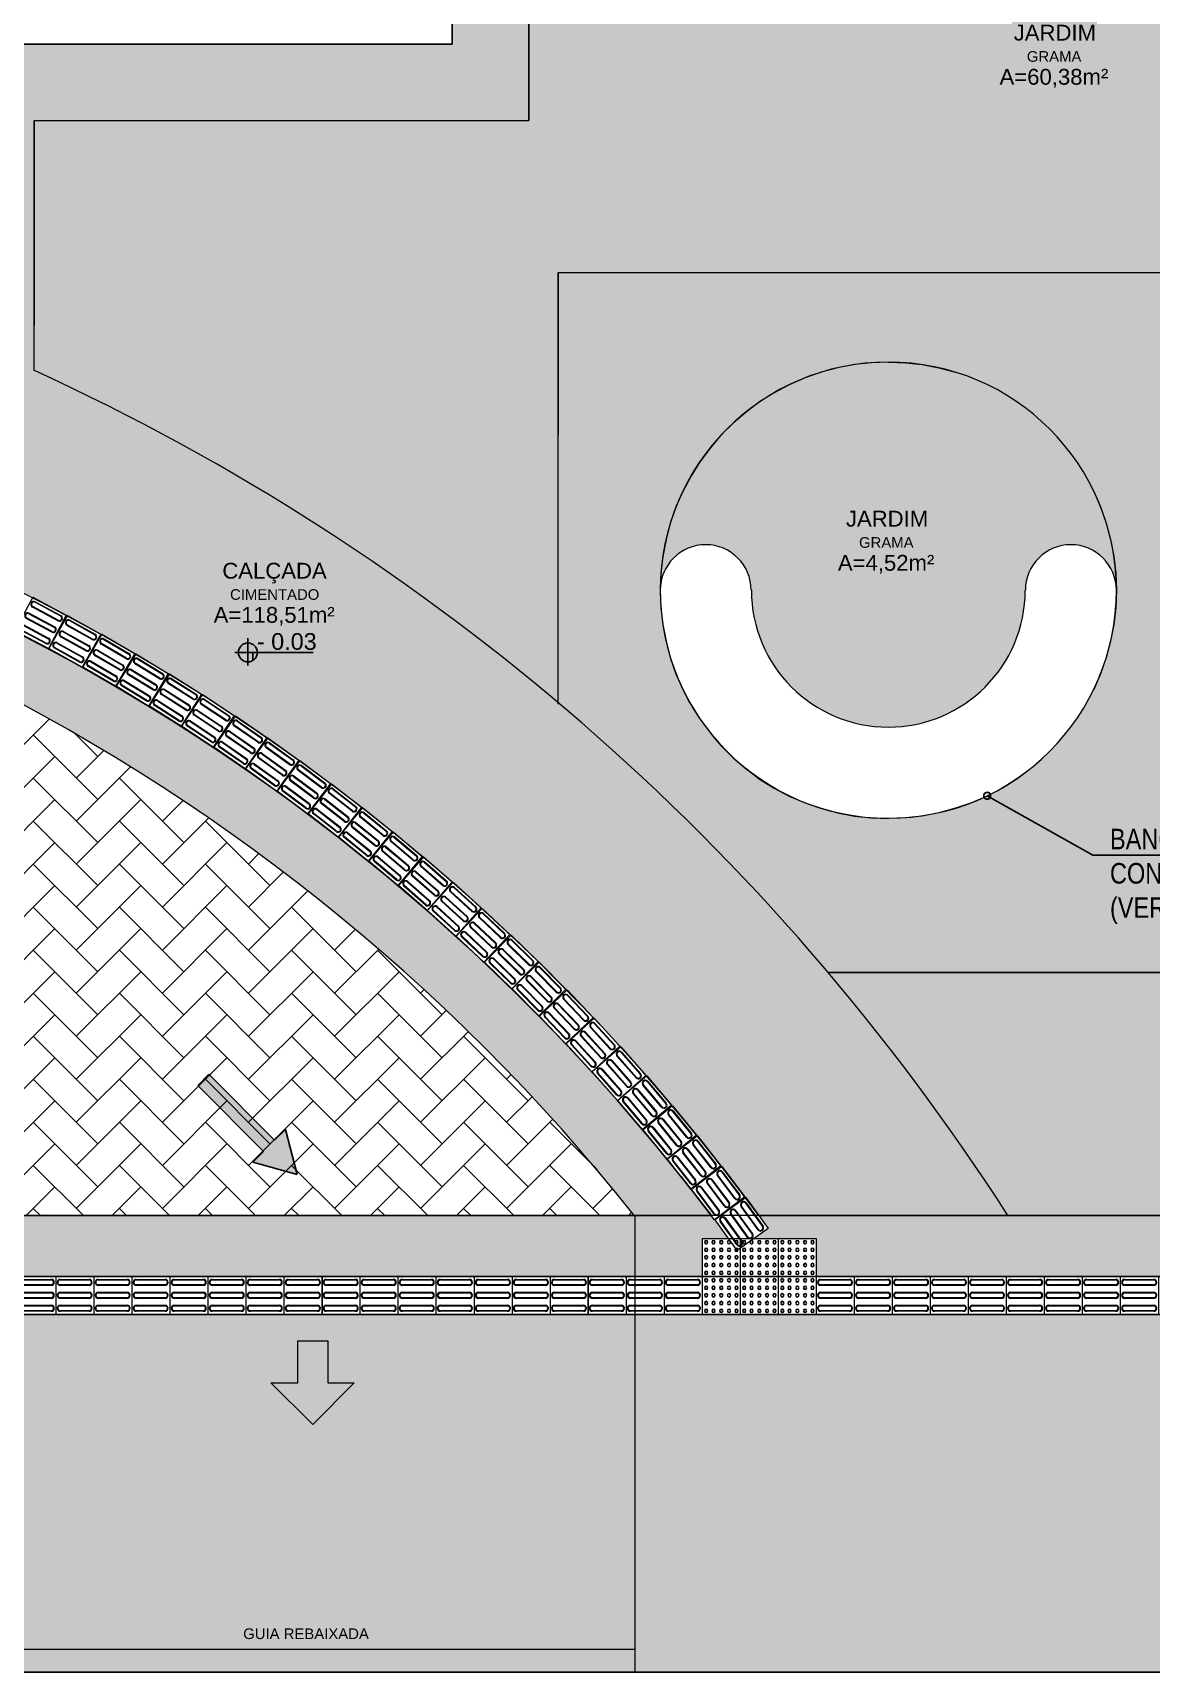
# Model space of a CAD drawing. Header units: inches. Extents: x 44782 to 44933, y 6798 to 6838.
# Drawn here: x 44817 to 44824.35, y 6800.64 to 6811.41 of the extents above; entities that cross this region are included whole.
import ezdxf
from ezdxf import colors
from ezdxf.entities.mleader import LeaderData, LeaderLine
from ezdxf.math import Vec2, Vec3

# ---------------------------------------------------------------- set-up
doc = ezdxf.new("R2010")
doc.units = ezdxf.units.IN
doc.header["$MEASUREMENT"] = 0
doc.linetypes.add('HIDDEN', pattern=[9.525, 6.35, -3.175])
for name, color, linetype, lineweight in [('at_Entity', 7, 'Continuous', 9), ('at_Text', 7, 'Continuous', 9), ('PISO TATIL', 30, 'Continuous', 0)]:
    doc.layers.add(name, color=color, linetype=linetype, lineweight=lineweight)
for name, color, linetype in [('COTAS', 7, 'Continuous'), ('ESQ', 2, 'Continuous'), ('H. PAVER CINZA 1', 252, 'Continuous'), ('PONTO DENTISTA', 7, 'Continuous'), ('TEXTO01', 7, 'Continuous')]:
    doc.layers.add(name, color=color, linetype=linetype)
doc.styles.add('ARIAL', font='ARIALN.TTF', dxfattribs={"height": 0.18})
doc.styles.get("Standard").update_dxf_attribs({"font": 'txt.shx', "height": 0.18})
doc.styles.add('TEXTO1', font='swissko.ttf', dxfattribs={"width": 0.6, "height": 0.1})

# ---------------------------------------------------------------- blocks, each defined once
blk = doc.blocks.new('_DotSmall')
at = {"color": 0, "linetype": 'ByBlock', "const_width": 0.5}
blk.add_lwpolyline([(-0.0625, 0, 1), (0.0625, 0, 1)], format="xyb", close=True, dxfattribs=at)
blk = doc.blocks.new('A$C4E6C04E1')
at = {"layer": 'at_Entity', "color": 160, "true_color": 0x003fff}
for p, q in [((0, 0.25), (0, 0)), ((0, 0.25), (0.25, 0.25)), ((0.029, 0.231), (0.219, 0.231)), ((0.029, 0.227), (0.219, 0.227)), ((0.25, 0.25), (0.25, 0)), ((0.219, 0.195), (0.029, 0.195)), ((0.219, 0.191), (0.029, 0.191)), ((0.029, 0.146), (0.219, 0.146)), ((0.029, 0.142), (0.219, 0.142)), ((0.219, 0.11), (0.029, 0.11)), ((0.219, 0.106), (0.029, 0.106)), ((0.029, 0.061), (0.219, 0.061)), ((0.029, 0.057), (0.219, 0.057)), ((0.219, 0.025), (0.029, 0.025)), ((0.219, 0.021), (0.029, 0.021)), ((0.25, 0), (0, 0))]:
    blk.add_line(p, q, dxfattribs=at)
for centre, radius, start, end in [((0.029, 0.211), 0.0201, 90, 180), ((0.029, 0.211), 0.0159, 90, 180), ((0.219, 0.211), 0.0201, 0.2555, 90), ((0.219, 0.211), 0.0159, 0.2555, 90), ((0.029, 0.211), 0.0201, 180, 270), ((0.029, 0.126), 0.0201, 90, 180), ((0.029, 0.126), 0.0201, 180, 270), ((0.029, 0.211), 0.0159, 180, 270), ((0.029, 0.126), 0.0159, 90, 180), ((0.029, 0.126), 0.0159, 180, 270), ((0.219, 0.211), 0.0201, 270.5108, 0.2554), ((0.219, 0.211), 0.0159, 270.5108, 0.2553), ((0.219, 0.126), 0.0201, 0.2555, 90), ((0.219, 0.126), 0.0159, 0.2555, 90), ((0.219, 0.126), 0.0201, 270.5108, 0.2554), ((0.219, 0.126), 0.0159, 270.5108, 0.2553), ((0.029, 0.041), 0.0201, 90, 180), ((0.029, 0.041), 0.0201, 180, 270), ((0.029, 0.041), 0.0159, 90, 180), ((0.029, 0.041), 0.0159, 180, 270), ((0.219, 0.041), 0.0201, 0.2555, 90), ((0.219, 0.041), 0.0159, 0.2555, 90), ((0.219, 0.041), 0.0201, 270.5108, 0.2554), ((0.219, 0.041), 0.0159, 270.5108, 0.2553)]:
    blk.add_arc(centre, radius, start, end, dxfattribs=at)
blk = doc.blocks.new('A$C2E097F99')
at = {"layer": 'at_Entity', "color": 30, "true_color": 0xff7f00}
for p, q in [((0, 0.25), (0.25, 0.25)), ((0, 0.25), (0, 0)), ((0.25, 0.25), (0.25, 0)), ((0, 0), (0.25, 0))]:
    blk.add_line(p, q, dxfattribs=at)
for centre, radius, start, end in [((0.027, 0.225), 0.0116, 90, 180), ((0.027, 0.225), 0.0116, 180, 270), ((0.027, 0.225), 0.00953, 90, 180), ((0.027, 0.225), 0.00953, 180, 270), ((0.027, 0.225), 0.0116, 360, 90), ((0.027, 0.225), 0.00953, 360, 90), ((0.027, 0.225), 0.00953, 270, 0), ((0.027, 0.225), 0.0116, 270, 0), ((0.075, 0.225), 0.0116, 90, 180), ((0.075, 0.225), 0.0116, 180, 270), ((0.075, 0.225), 0.00953, 90, 180), ((0.075, 0.225), 0.00953, 180, 270), ((0.075, 0.225), 0.0116, 360, 90), ((0.075, 0.225), 0.00953, 360, 90), ((0.075, 0.225), 0.00953, 270, 0), ((0.075, 0.225), 0.0116, 270, 0), ((0.126, 0.225), 0.0116, 90, 180), ((0.126, 0.225), 0.0116, 180, 270), ((0.126, 0.225), 0.00953, 90, 180), ((0.126, 0.225), 0.00953, 180, 270), ((0.126, 0.225), 0.0116, 360, 90), ((0.126, 0.225), 0.00953, 360, 90), ((0.126, 0.225), 0.00953, 270, 0), ((0.126, 0.225), 0.0116, 270, 0), ((0.177, 0.225), 0.0116, 90, 180), ((0.177, 0.225), 0.0116, 180, 270), ((0.177, 0.225), 0.00953, 90, 180), ((0.177, 0.225), 0.00953, 180, 270), ((0.177, 0.225), 0.0116, 360, 90), ((0.177, 0.225), 0.00953, 360, 90), ((0.177, 0.225), 0.00953, 270, 0), ((0.177, 0.225), 0.0116, 270, 0), ((0.226, 0.225), 0.0116, 90, 180), ((0.226, 0.225), 0.0116, 180, 270), ((0.226, 0.225), 0.00953, 90, 180), ((0.226, 0.225), 0.00953, 180, 270), ((0.226, 0.225), 0.0116, 360, 90), ((0.226, 0.225), 0.00953, 360, 90), ((0.226, 0.225), 0.00953, 270, 0), ((0.226, 0.225), 0.0116, 270, 0), ((0.027, 0.175), 0.0116, 90, 180), ((0.027, 0.175), 0.0116, 180, 270), ((0.027, 0.126), 0.0116, 90, 180), ((0.027, 0.126), 0.0116, 180, 270), ((0.027, 0.175), 0.00953, 90, 180), ((0.027, 0.175), 0.00953, 180, 270), ((0.027, 0.126), 0.00953, 90, 180), ((0.027, 0.126), 0.00953, 180, 270), ((0.027, 0.175), 0.0116, 360, 90), ((0.027, 0.175), 0.00953, 360, 90), ((0.027, 0.175), 0.00953, 270, 0), ((0.027, 0.175), 0.0116, 270, 0), ((0.027, 0.126), 0.0116, 360, 90), ((0.027, 0.126), 0.00953, 360, 90), ((0.027, 0.126), 0.00953, 270, 0), ((0.027, 0.126), 0.0116, 270, 0), ((0.075, 0.175), 0.0116, 90, 180), ((0.075, 0.175), 0.0116, 180, 270), ((0.075, 0.126), 0.0116, 90, 180), ((0.075, 0.126), 0.0116, 180, 270), ((0.075, 0.175), 0.00953, 90, 180), ((0.075, 0.175), 0.00953, 180, 270), ((0.075, 0.126), 0.00953, 90, 180), ((0.075, 0.126), 0.00953, 180, 270), ((0.075, 0.175), 0.0116, 360, 90), ((0.075, 0.175), 0.00953, 360, 90), ((0.075, 0.175), 0.00953, 270, 0), ((0.075, 0.175), 0.0116, 270, 0), ((0.075, 0.126), 0.0116, 360, 90), ((0.075, 0.126), 0.00953, 360, 90), ((0.075, 0.126), 0.00953, 270, 0), ((0.075, 0.126), 0.0116, 270, 0), ((0.126, 0.175), 0.0116, 90, 180), ((0.126, 0.175), 0.0116, 180, 270), ((0.126, 0.126), 0.0116, 90, 180), ((0.126, 0.126), 0.0116, 180, 270), ((0.126, 0.175), 0.00953, 90, 180), ((0.126, 0.175), 0.00953, 180, 270), ((0.126, 0.126), 0.00953, 90, 180), ((0.126, 0.126), 0.00953, 180, 270), ((0.126, 0.175), 0.0116, 360, 90), ((0.126, 0.175), 0.00953, 360, 90), ((0.126, 0.175), 0.00953, 270, 0), ((0.126, 0.175), 0.0116, 270, 0), ((0.126, 0.126), 0.0116, 360, 90), ((0.126, 0.126), 0.00953, 360, 90), ((0.126, 0.126), 0.00953, 270, 0), ((0.126, 0.126), 0.0116, 270, 0), ((0.177, 0.175), 0.0116, 90, 180), ((0.177, 0.175), 0.0116, 180, 270), ((0.177, 0.126), 0.0116, 90, 180), ((0.177, 0.126), 0.0116, 180, 270), ((0.177, 0.175), 0.00953, 90, 180), ((0.177, 0.175), 0.00953, 180, 270), ((0.177, 0.126), 0.00953, 90, 180), ((0.177, 0.126), 0.00953, 180, 270), ((0.177, 0.175), 0.0116, 360, 90), ((0.177, 0.175), 0.00953, 360, 90), ((0.177, 0.175), 0.00953, 270, 0), ((0.177, 0.175), 0.0116, 270, 0), ((0.177, 0.126), 0.0116, 360, 90), ((0.177, 0.126), 0.00953, 360, 90), ((0.177, 0.126), 0.00953, 270, 0), ((0.177, 0.126), 0.0116, 270, 0), ((0.226, 0.175), 0.0116, 90, 180), ((0.226, 0.175), 0.0116, 180, 270), ((0.226, 0.126), 0.0116, 90, 180), ((0.226, 0.126), 0.0116, 180, 270), ((0.226, 0.175), 0.00953, 90, 180), ((0.226, 0.175), 0.00953, 180, 270), ((0.226, 0.126), 0.00953, 90, 180), ((0.226, 0.126), 0.00953, 180, 270), ((0.226, 0.175), 0.0116, 360, 90), ((0.226, 0.175), 0.00953, 360, 90), ((0.226, 0.175), 0.00953, 270, 0), ((0.226, 0.175), 0.0116, 270, 0), ((0.226, 0.126), 0.0116, 360, 90), ((0.226, 0.126), 0.00953, 360, 90), ((0.226, 0.126), 0.00953, 270, 0), ((0.226, 0.126), 0.0116, 270, 0), ((0.027, 0.075), 0.0116, 90, 180), ((0.027, 0.075), 0.0116, 180, 270), ((0.027, 0.024), 0.0116, 90, 180), ((0.027, 0.024), 0.0116, 180, 270), ((0.027, 0.075), 0.00953, 90, 180), ((0.027, 0.075), 0.00953, 180, 270), ((0.027, 0.024), 0.00953, 90, 180), ((0.027, 0.024), 0.00953, 180, 270), ((0.027, 0.075), 0.0116, 360, 90), ((0.027, 0.075), 0.00953, 360, 90), ((0.027, 0.075), 0.00953, 270, 0), ((0.027, 0.075), 0.0116, 270, 0), ((0.027, 0.024), 0.0116, 360, 90), ((0.027, 0.024), 0.00953, 360, 90), ((0.027, 0.024), 0.00953, 270, 0), ((0.027, 0.024), 0.0116, 270, 0), ((0.075, 0.075), 0.0116, 90, 180), ((0.075, 0.075), 0.0116, 180, 270), ((0.075, 0.024), 0.0116, 90, 180), ((0.075, 0.024), 0.0116, 180, 270), ((0.075, 0.075), 0.00953, 90, 180), ((0.075, 0.075), 0.00953, 180, 270), ((0.075, 0.024), 0.00953, 90, 180), ((0.075, 0.024), 0.00953, 180, 270), ((0.075, 0.075), 0.0116, 360, 90), ((0.075, 0.075), 0.00953, 360, 90), ((0.075, 0.075), 0.00953, 270, 0), ((0.075, 0.075), 0.0116, 270, 0), ((0.075, 0.024), 0.0116, 360, 90), ((0.075, 0.024), 0.00953, 360, 90), ((0.075, 0.024), 0.00953, 270, 0), ((0.075, 0.024), 0.0116, 270, 0), ((0.126, 0.075), 0.0116, 90, 180), ((0.126, 0.075), 0.0116, 180, 270), ((0.126, 0.024), 0.0116, 90, 180), ((0.126, 0.024), 0.0116, 180, 270), ((0.126, 0.075), 0.00953, 90, 180), ((0.126, 0.075), 0.00953, 180, 270), ((0.126, 0.024), 0.00953, 90, 180), ((0.126, 0.024), 0.00953, 180, 270), ((0.126, 0.075), 0.0116, 360, 90), ((0.126, 0.075), 0.00953, 360, 90), ((0.126, 0.075), 0.00953, 270, 0), ((0.126, 0.075), 0.0116, 270, 0), ((0.126, 0.024), 0.0116, 360, 90), ((0.126, 0.024), 0.00953, 360, 90), ((0.126, 0.024), 0.00953, 270, 0), ((0.126, 0.024), 0.0116, 270, 0), ((0.177, 0.075), 0.0116, 90, 180), ((0.177, 0.075), 0.0116, 180, 270), ((0.177, 0.024), 0.0116, 90, 180), ((0.177, 0.024), 0.0116, 180, 270), ((0.177, 0.075), 0.00953, 90, 180), ((0.177, 0.075), 0.00953, 180, 270), ((0.177, 0.024), 0.00953, 90, 180), ((0.177, 0.024), 0.00953, 180, 270), ((0.177, 0.075), 0.0116, 360, 90), ((0.177, 0.075), 0.00953, 360, 90), ((0.177, 0.075), 0.00953, 270, 0), ((0.177, 0.075), 0.0116, 270, 0), ((0.177, 0.024), 0.0116, 360, 90), ((0.177, 0.024), 0.00953, 360, 90), ((0.177, 0.024), 0.00953, 270, 0), ((0.177, 0.024), 0.0116, 270, 0), ((0.226, 0.075), 0.0116, 90, 180), ((0.226, 0.075), 0.0116, 180, 270), ((0.226, 0.024), 0.0116, 90, 180), ((0.226, 0.024), 0.0116, 180, 270), ((0.226, 0.075), 0.00953, 90, 180), ((0.226, 0.075), 0.00953, 180, 270), ((0.226, 0.024), 0.00953, 90, 180), ((0.226, 0.024), 0.00953, 180, 270), ((0.226, 0.075), 0.0116, 360, 90), ((0.226, 0.075), 0.00953, 360, 90), ((0.226, 0.075), 0.00953, 270, 0), ((0.226, 0.075), 0.0116, 270, 0), ((0.226, 0.024), 0.0116, 360, 90), ((0.226, 0.024), 0.00953, 360, 90), ((0.226, 0.024), 0.00953, 270, 0), ((0.226, 0.024), 0.0116, 270, 0)]:
    blk.add_arc(centre, radius, start, end, dxfattribs=at)
blk = doc.blocks.new('A$C17F10181')
at = {"layer": 'H. PAVER CINZA 1', "linetype": 'HIDDEN'}
h = blk.add_hatch(color=256, dxfattribs=at)
h.dxf.hatch_style = 1
h.paths.add_polyline_path([(0.224, 0.618), (0.309, 0.565), (0, 0.051), (0.087, 0), (0.396, 0.515), (0.481, 0.464), (0.487, 0.762)])
at = {"layer": 'H. PAVER CINZA 1'}
for p, q in [((0.487, 0.762), (0.224, 0.618)), ((0.481, 0.464), (0.487, 0.762)), ((0.309, 0.565), (0, 0.051)), ((0.309, 0.565), (0, 0.051)), ((0.224, 0.618), (0.309, 0.565)), ((0.396, 0.515), (0.087, 0)), ((0.396, 0.515), (0.087, 0)), ((0.087, 0), (0.396, 0.515)), ((0.396, 0.515), (0.481, 0.464)), ((0, 0.051), (0.087, 0)), ((0, 0.051), (0.087, 0))]:
    blk.add_line(p, q, dxfattribs=at)
blk = doc.blocks.new('new block4')
at = {"layer": 'TEXTO01'}
h = blk.add_hatch(dxfattribs=at)
h.set_pattern_fill('ANGLE', color=256)
h.set_pattern_definition([(0, (-2260.456, -913.906), (0, 6.985), [5.08, -1.905]), (90, (-2260.456, -913.906), (-6.985, 4e-16), [5.08, -1.905])])
h.paths.add_polyline_path([(0, 0), (0, -0.062, 0.414214), (0.062, 0)])
h.paths.add_polyline_path([(0, 0), (0, 0.062, 0.414214), (-0.062, 0)])
for q in [(-0.086, 0), (0, 0.093), (0.429, 0), (0, -0.085)]:
    blk.add_line((0, 0), q, dxfattribs=at)
blk.add_circle((0, 0), 0.0624, dxfattribs=at)
blk = doc.blocks.new('A$C09677D9A')
at = {"layer": 'at_Entity', "color": 7}
for p, q in [((0.275, 0.548), (0, 0.275)), ((0.548, 0.275), (0.275, 0.548)), ((0, 0.275), (0.176, 0.275)), ((0.176, 0.275), (0.176, 0)), ((0.375, 0), (0.375, 0.275)), ((0.375, 0.275), (0.548, 0.275)), ((0.176, 0), (0.375, 0))]:
    blk.add_line(p, q, dxfattribs=at)

msp = doc.modelspace()

# ---------------------------------------------------------------- hatches: boundary and pattern name
h = msp.add_hatch(color=68)
h.dxf.hatch_style = 1
h.paths.add_polyline_path([(44827.457, 6814.433), (44820.262, 6814.433), (44820.262, 6810.834), (44817.01, 6810.834), (44817.01, 6809.191, -0.06815), (44820.455, 6807.007), (44820.455, 6809.835), (44825.053, 6809.835), (44825.053, 6805.234), (44822.23, 6805.234, -0.033074), (44823.411, 6803.637), (44827.457, 6803.637)])
h = msp.add_hatch(color=68)
h.dxf.hatch_style = 1
h.paths.add_polyline_path([(44822.625, 6809.248, 0.4142), (44821.125, 6807.748, -0.414199), (44821.424, 6808.047, -0.414798), (44821.724, 6807.747, 0.999677), (44823.526, 6807.748, -0.414199), (44823.825, 6808.047, -0.413251), (44824.125, 6807.749, 0.414033)])
h = msp.add_hatch()
h.set_pattern_fill('AR-HBONE', color=256, scale=0.05)
h.set_pattern_definition([(45, (-70.98187, 20.5502), (2e-17, 0.2828427125), [0.6, -0.2]), (135, (-70.84045, 20.69162), (2e-17, 0.2828427125), [0.6, -0.2])])
h.paths.add_polyline_path([(44800.614, 6803.637), (44804.912, 6803.637, -0.324667), (44816.659, 6803.637), (44820.958, 6803.637, 0.482522)])
at = {"layer": 'H. PAVER CINZA 1'}
for points in [[(44827.457, 6815.383), (44826.955, 6815.383), (44826.955, 6814.884), (44819.759, 6814.884), (44819.759, 6811.335), (44816.508, 6811.335), (44816.508, 6809.486), (44817.01, 6809.486), (44817.01, 6810.834), (44820.262, 6810.834), (44820.262, 6814.433), (44827.457, 6814.433)], [(44821.773, 6803.637), (44823.411, 6803.637, 0.143864), (44817.01, 6809.191), (44817.01, 6809.486), (44816.508, 6809.486), (44814.71, 6809.486), (44814.71, 6809.604), (44811.586, 6809.604), (44809.987, 6809.604), (44806.861, 6809.604), (44806.861, 6809.486), (44805.062, 6809.486), (44804.563, 6809.486), (44804.563, 6809.191, 0.144298), (44798.162, 6803.637), (44799.799, 6803.637, -0.505745)], [(44800.113, 6803.637), (44800.617, 6803.637, -0.482522), (44820.96, 6803.637), (44821.463, 6803.637, 0.497151)], [(44821.401, 6803.487), (44821.574, 6803.487), (44821.482, 6803.61), (44821.482, 6803.61), (44821.462, 6803.637), (44820.958, 6803.637), (44820.958, 6803.237), (44821.151, 6803.237), (44821.401, 6803.237)], [(44827.457, 6803.637), (44821.774, 6803.637), (44821.834, 6803.553), (44821.743, 6803.487), (44822.151, 6803.487), (44822.151, 6803.237), (44822.401, 6803.237), (44822.651, 6803.237), (44822.9, 6803.237), (44823.15, 6803.237), (44823.4, 6803.237), (44823.65, 6803.237), (44823.9, 6803.237), (44824.15, 6803.237), (44824.4, 6803.237), (44824.649, 6803.237), (44824.899, 6803.237), (44825.149, 6803.237), (44825.399, 6803.237), (44825.649, 6803.237), (44825.899, 6803.237), (44826.148, 6803.237), (44826.398, 6803.237), (44826.648, 6803.237), (44826.898, 6803.237), (44827.148, 6803.237), (44827.398, 6803.237), (44827.457, 6803.237)]]:
    msp.add_hatch(color=256, dxfattribs=at).paths.add_polyline_path(points)
h = msp.add_hatch(color=256, dxfattribs=at)
h.paths.add_polyline_path([(44825.053, 6809.835), (44820.455, 6809.835), (44820.455, 6807.007, -0.041801), (44822.23, 6805.234), (44825.053, 6805.234)])
h.paths.add_polyline_path([(44824.124, 6807.747, -1), (44821.126, 6807.747, -1)], flags=16)
h = msp.add_hatch(color=256, dxfattribs=at)
h.paths.add_polyline_path([(44804.912, 6802.987), (44804.661, 6802.987), (44804.411, 6802.987), (44804.161, 6802.987), (44803.912, 6802.987), (44803.662, 6802.987), (44803.412, 6802.987), (44803.162, 6802.987), (44802.912, 6802.987), (44802.662, 6802.987), (44802.412, 6802.987), (44802.163, 6802.987), (44801.913, 6802.987), (44801.663, 6802.987), (44801.413, 6802.987), (44801.163, 6802.987), (44800.913, 6802.987), (44800.663, 6802.987), (44800.614, 6802.987), (44800.614, 6800.786), (44804.912, 6800.786)])
h.paths.add_polyline_path([(44804.912, 6800.786), (44800.614, 6800.786), (44800.614, 6800.636), (44804.912, 6800.636)])
h.paths.add_polyline_path([(44811.514, 6802.987), (44811.407, 6802.987), (44811.157, 6802.987), (44810.907, 6802.987), (44810.657, 6802.987), (44810.408, 6802.987), (44810.158, 6802.987), (44809.908, 6802.987), (44809.658, 6802.987), (44809.408, 6802.987), (44809.158, 6802.987), (44808.908, 6802.987), (44808.659, 6802.987), (44808.409, 6802.987), (44808.159, 6802.987), (44807.909, 6802.987), (44807.659, 6802.987), (44807.409, 6802.987), (44807.16, 6802.987), (44806.91, 6802.987), (44806.66, 6802.987), (44806.41, 6802.987), (44806.16, 6802.987), (44806.015, 6802.987), (44806.015, 6800.636), (44811.514, 6800.636)])
h.paths.add_polyline_path([(44806.015, 6802.987), (44805.91, 6802.987), (44805.66, 6802.987), (44805.411, 6802.987), (44805.161, 6802.987), (44804.912, 6802.987), (44804.912, 6800.636), (44804.919, 6800.636), (44806.015, 6800.636)])
h.paths.add_polyline_path([(44806.015, 6803.637), (44804.912, 6803.637), (44804.912, 6803.237), (44805.161, 6803.237), (44805.411, 6803.237), (44805.66, 6803.237), (44805.91, 6803.237), (44806.015, 6803.237)])
h.paths.add_polyline_path([(44811.514, 6803.637), (44806.015, 6803.637), (44806.015, 6803.237), (44806.16, 6803.237), (44806.41, 6803.237), (44806.66, 6803.237), (44806.91, 6803.237), (44807.16, 6803.237), (44807.409, 6803.237), (44807.659, 6803.237), (44807.909, 6803.237), (44808.159, 6803.237), (44808.409, 6803.237), (44808.659, 6803.237), (44808.908, 6803.237), (44809.158, 6803.237), (44809.408, 6803.237), (44809.658, 6803.237), (44809.908, 6803.237), (44810.158, 6803.237), (44810.408, 6803.237), (44810.657, 6803.237), (44810.907, 6803.237), (44811.157, 6803.237), (44811.407, 6803.237), (44811.514, 6803.237)])
h.paths.add_polyline_path([(44816.659, 6803.637), (44811.514, 6803.637), (44811.514, 6803.237), (44811.657, 6803.237), (44811.907, 6803.237), (44812.157, 6803.237), (44812.406, 6803.237), (44812.656, 6803.237), (44812.906, 6803.237), (44813.156, 6803.237), (44813.406, 6803.237), (44813.656, 6803.237), (44813.905, 6803.237), (44814.155, 6803.237), (44814.405, 6803.237), (44814.655, 6803.237), (44814.905, 6803.237), (44815.155, 6803.237), (44815.405, 6803.237), (44815.654, 6803.237), (44815.904, 6803.237), (44816.154, 6803.237), (44816.404, 6803.237), (44816.659, 6803.237)])
h.paths.add_polyline_path([(44816.659, 6802.987), (44816.404, 6802.987), (44816.154, 6802.987), (44815.904, 6802.987), (44815.654, 6802.987), (44815.405, 6802.987), (44815.155, 6802.987), (44814.905, 6802.987), (44814.655, 6802.987), (44814.405, 6802.987), (44814.155, 6802.987), (44813.905, 6802.987), (44813.656, 6802.987), (44813.406, 6802.987), (44813.156, 6802.987), (44812.906, 6802.987), (44812.656, 6802.987), (44812.406, 6802.987), (44812.157, 6802.987), (44811.907, 6802.987), (44811.657, 6802.987), (44811.514, 6802.987), (44811.514, 6800.636), (44816.659, 6800.636)])
h.paths.add_polyline_path([(44827.457, 6802.987), (44820.958, 6802.987), (44820.958, 6800.636), (44827.457, 6800.636)])
h = msp.add_hatch(color=256, dxfattribs=at)
h.paths.add_polyline_path([(44820.958, 6802.987), (44820.901, 6802.987), (44820.651, 6802.987), (44820.402, 6802.987), (44820.152, 6802.987), (44819.902, 6802.987), (44819.652, 6802.987), (44819.402, 6802.987), (44819.152, 6802.987), (44818.902, 6802.987), (44818.653, 6802.987), (44818.403, 6802.987), (44818.153, 6802.987), (44817.903, 6802.987), (44817.653, 6802.987), (44817.403, 6802.987), (44817.153, 6802.987), (44816.904, 6802.987), (44816.659, 6802.987), (44816.659, 6800.786), (44820.958, 6800.786)])
h.paths.add_polyline_path([(44820.958, 6800.786), (44816.659, 6800.786), (44816.659, 6800.636), (44820.958, 6800.636)])
h.paths.add_polyline_path([(44820.958, 6803.637), (44816.659, 6803.637), (44816.659, 6803.237), (44816.904, 6803.237), (44817.153, 6803.237), (44817.403, 6803.237), (44817.653, 6803.237), (44817.903, 6803.237), (44818.153, 6803.237), (44818.403, 6803.237), (44818.653, 6803.237), (44818.902, 6803.237), (44819.152, 6803.237), (44819.402, 6803.237), (44819.652, 6803.237), (44819.902, 6803.237), (44820.152, 6803.237), (44820.402, 6803.237), (44820.651, 6803.237), (44820.901, 6803.237), (44820.958, 6803.237)])

# ---------------------------------------------------------------- linework, layer by layer
at = {"layer": 'at_Entity', "color": 252, "true_color": 0x989898}
for p, q in [((44820.262, 6814.433), (44820.262, 6811.335)), ((44820.262, 6814.433), (44820.262, 6811.335)), ((44820.262, 6811.335), (44820.262, 6810.834)), ((44820.262, 6811.335), (44820.262, 6810.834)), ((44817.01, 6810.834), (44817.01, 6809.486)), ((44817.01, 6810.834), (44817.01, 6809.486)), ((44820.455, 6809.835), (44820.455, 6809.246)), ((44820.455, 6809.835), (44825.053, 6809.835)), ((44820.455, 6809.246), (44820.455, 6809.242)), ((44820.455, 6809.242), (44820.455, 6809.23)), ((44820.455, 6809.23), (44820.455, 6809.208)), ((44820.455, 6809.208), (44820.455, 6809.179)), ((44820.455, 6809.179), (44820.455, 6809.143)), ((44820.455, 6809.143), (44820.455, 6809.096)), ((44822.078, 6809.143), (44821.974, 6809.096)), ((44822.078, 6809.143), (44821.974, 6809.096)), ((44822.184, 6809.179), (44822.078, 6809.143)), ((44822.184, 6809.179), (44822.078, 6809.143)), ((44822.291, 6809.208), (44822.184, 6809.179)), ((44822.291, 6809.208), (44822.184, 6809.179)), ((44822.402, 6809.23), (44822.291, 6809.208)), ((44822.402, 6809.23), (44822.291, 6809.208)), ((44822.514, 6809.242), (44822.402, 6809.23)), ((44822.514, 6809.242), (44822.402, 6809.23)), ((44822.626, 6809.246), (44822.514, 6809.242)), ((44822.626, 6809.246), (44822.514, 6809.242)), ((44822.626, 6809.246), (44822.738, 6809.242)), ((44822.738, 6809.242), (44822.848, 6809.23)), ((44822.848, 6809.23), (44822.958, 6809.208)), ((44822.958, 6809.208), (44823.066, 6809.179)), ((44820.455, 6809.096), (44820.455, 6809.045)), ((44820.455, 6809.045), (44820.455, 6808.984)), ((44821.875, 6809.045), (44821.779, 6808.984)), ((44821.875, 6809.045), (44821.779, 6808.984)), ((44821.974, 6809.096), (44821.875, 6809.045)), ((44821.974, 6809.096), (44821.875, 6809.045)), ((44820.455, 6808.984), (44820.455, 6808.918)), ((44821.779, 6808.984), (44821.691, 6808.918)), ((44821.779, 6808.984), (44821.691, 6808.918)), ((44820.455, 6808.918), (44820.455, 6808.844)), ((44820.455, 6808.844), (44820.455, 6808.766)), ((44821.606, 6808.844), (44821.525, 6808.766)), ((44821.606, 6808.844), (44821.525, 6808.766)), ((44821.691, 6808.918), (44821.606, 6808.844)), ((44821.691, 6808.918), (44821.606, 6808.844)), ((44821.525, 6808.766), (44821.454, 6808.681)), ((44821.525, 6808.766), (44821.454, 6808.681)), ((44821.454, 6808.681), (44821.386, 6808.59)), ((44821.454, 6808.681), (44821.386, 6808.59)), ((44821.327, 6808.495), (44821.274, 6808.396)), ((44821.327, 6808.495), (44821.274, 6808.396)), ((44821.386, 6808.59), (44821.327, 6808.495)), ((44821.386, 6808.59), (44821.327, 6808.495)), ((44821.274, 6808.396), (44821.229, 6808.294)), ((44821.274, 6808.396), (44821.229, 6808.294)), ((44823.976, 6808.396), (44824.02, 6808.294)), ((44821.229, 6808.294), (44821.191, 6808.188)), ((44821.229, 6808.294), (44821.191, 6808.188)), ((44824.02, 6808.294), (44824.058, 6808.188)), ((44821.191, 6808.188), (44821.164, 6808.081)), ((44821.191, 6808.188), (44821.164, 6808.081)), ((44824.058, 6808.188), (44824.086, 6808.081)), ((44821.164, 6808.081), (44821.142, 6807.968)), ((44821.164, 6808.081), (44821.142, 6807.968)), ((44824.086, 6808.081), (44824.107, 6807.968)), ((44821.142, 6807.968), (44821.13, 6807.858)), ((44821.142, 6807.968), (44821.13, 6807.858)), ((44824.107, 6807.968), (44824.12, 6807.858)), ((44821.13, 6807.858), (44821.126, 6807.746)), ((44821.13, 6807.858), (44821.126, 6807.746)), ((44824.12, 6807.858), (44824.124, 6807.746)), ((44821.126, 6807.746), (44821.13, 6807.634)), ((44821.126, 6807.746), (44821.13, 6807.634)), ((44824.124, 6807.746), (44824.12, 6807.634)), ((44821.13, 6807.634), (44821.142, 6807.522)), ((44821.13, 6807.634), (44821.142, 6807.522)), ((44824.12, 6807.634), (44824.107, 6807.522)), ((44821.142, 6807.522), (44821.164, 6807.412)), ((44821.142, 6807.522), (44821.164, 6807.412)), ((44824.107, 6807.522), (44824.086, 6807.412)), ((44821.164, 6807.412), (44821.191, 6807.304)), ((44821.164, 6807.412), (44821.191, 6807.304)), ((44824.086, 6807.412), (44824.058, 6807.304)), ((44821.191, 6807.304), (44821.229, 6807.198)), ((44821.191, 6807.304), (44821.229, 6807.198)), ((44824.058, 6807.304), (44824.02, 6807.198)), ((44821.229, 6807.198), (44821.274, 6807.094)), ((44821.229, 6807.198), (44821.274, 6807.094)), ((44821.274, 6807.094), (44821.318, 6807.01)), ((44821.274, 6807.094), (44821.318, 6807.01)), ((44824.02, 6807.198), (44823.976, 6807.094)), ((44821.318, 6807.01), (44821.327, 6806.997)), ((44821.318, 6807.01), (44821.327, 6806.997)), ((44821.327, 6806.997), (44821.386, 6806.902)), ((44821.327, 6806.997), (44821.386, 6806.902)), ((44821.386, 6806.902), (44821.454, 6806.811)), ((44821.386, 6806.902), (44821.454, 6806.811)), ((44821.454, 6806.811), (44821.483, 6806.775)), ((44821.454, 6806.811), (44821.483, 6806.775)), ((44821.483, 6806.775), (44821.525, 6806.726)), ((44821.483, 6806.775), (44821.525, 6806.726)), ((44821.525, 6806.726), (44821.606, 6806.646)), ((44821.525, 6806.726), (44821.606, 6806.646)), ((44821.606, 6806.646), (44821.691, 6806.574)), ((44821.606, 6806.646), (44821.691, 6806.574)), ((44821.691, 6806.574), (44821.743, 6806.534)), ((44821.691, 6806.574), (44821.743, 6806.534)), ((44823.559, 6806.574), (44823.47, 6806.506)), ((44821.743, 6806.534), (44821.779, 6806.506)), ((44821.743, 6806.534), (44821.779, 6806.506)), ((44821.779, 6806.506), (44821.875, 6806.447)), ((44821.779, 6806.506), (44821.875, 6806.447)), ((44821.875, 6806.447), (44821.974, 6806.394)), ((44821.875, 6806.447), (44821.974, 6806.394)), ((44823.375, 6806.447), (44823.275, 6806.394)), ((44823.47, 6806.506), (44823.375, 6806.447)), ((44821.974, 6806.394), (44822.078, 6806.35)), ((44821.974, 6806.394), (44822.078, 6806.35)), ((44822.078, 6806.35), (44822.184, 6806.314)), ((44822.078, 6806.35), (44822.184, 6806.314)), ((44823.172, 6806.35), (44823.066, 6806.314)), ((44823.275, 6806.394), (44823.172, 6806.35)), ((44822.184, 6806.314), (44822.285, 6806.286)), ((44822.184, 6806.314), (44822.285, 6806.286)), ((44822.285, 6806.286), (44822.291, 6806.284)), ((44822.285, 6806.286), (44822.291, 6806.284)), ((44822.291, 6806.284), (44822.402, 6806.263)), ((44822.291, 6806.284), (44822.402, 6806.263)), ((44822.402, 6806.263), (44822.514, 6806.25)), ((44822.402, 6806.263), (44822.514, 6806.25)), ((44822.514, 6806.25), (44822.626, 6806.246)), ((44822.514, 6806.25), (44822.626, 6806.246)), ((44822.738, 6806.25), (44822.626, 6806.246)), ((44822.848, 6806.263), (44822.738, 6806.25)), ((44822.958, 6806.284), (44822.848, 6806.263)), ((44823.066, 6806.314), (44822.958, 6806.284)), ((44822.23, 6805.234), (44825.053, 6805.234)), ((44821.261, 6803.895), (44821.462, 6803.637)), ((44821.261, 6803.895), (44821.462, 6803.637)), ((44816.659, 6803.637), (44821.462, 6803.637)), ((44820.956, 6803.637), (44821.462, 6803.637)), ((44821.773, 6803.637), (44830.606, 6803.637)), ((44816.659, 6803.237), (44821.754, 6803.237)), ((44822.057, 6803.237), (44830.606, 6803.237)), ((44816.659, 6802.987), (44830.606, 6802.987)), ((44816.659, 6800.636), (44830.606, 6800.636))]:
    msp.add_line(p, q, dxfattribs=at)
at = {"layer": 'at_Entity', "color": 0}
for p, q in [((44820.262, 6810.834), (44820.262, 6814.433)), ((44817.01, 6809.191), (44817.01, 6810.834)), ((44817.01, 6810.834), (44820.262, 6810.834)), ((44817.623, 6807.067), (44817.336, 6807.234)), ((44830.606, 6803.637), (44785.315, 6803.637)), ((44820.958, 6803.637), (44820.958, 6800.636)), ((44830.606, 6803.237), (44785.315, 6803.237)), ((44830.606, 6802.987), (44785.315, 6802.987)), ((44820.958, 6800.786), (44816.659, 6800.786)), ((44830.606, 6800.636), (44785.315, 6800.636))]:
    msp.add_line(p, q, dxfattribs=at)
at = {"layer": 'at_Entity', "color": 7}
for p, q in [((44820.455, 6806.999), (44820.455, 6809.835)), ((44820.455, 6809.835), (44825.053, 6809.835)), ((44825.053, 6805.234), (44822.23, 6805.234))]:
    msp.add_line(p, q, dxfattribs=at)
for centre, radius, start, end in [((44822.625, 6807.747), 1.499, 90.0027, 180), ((44822.625, 6807.747), 1.499, 0.0054, 90.0027), ((44821.425, 6807.747), 0.299, 90.0029, 180), ((44821.425, 6807.747), 0.299, 0.0057, 90.0029), ((44823.825, 6807.747), 0.299, 90.0029, 180), ((44823.825, 6807.747), 0.299, 0.0057, 90.0029), ((44822.625, 6807.747), 1.499, 180, 270), ((44822.625, 6807.747), 0.9, 180, 270), ((44822.625, 6807.747), 0.9, 270, 0), ((44822.625, 6807.747), 1.499, 270, 0)]:
    msp.add_arc(centre, radius, start, end, dxfattribs=at)
at = {"layer": 'at_Entity', "color": 0}
for start, end in [(90, 180), (360, 90), (180, 270), (270, 0)]:
    msp.add_arc((44822.625, 6807.747), 1.499, start, end, dxfattribs=at)
at = {"layer": 'at_Text'}
for centre, radius, start, end in [((44810.786, 6795.553), 13.641, 36.3445, 143.6555), ((44810.757, 6795.521), 15.033, 32.6764, 65.4228), ((44810.786, 6795.554), 13.39, 37.1314, 142.8686), ((44810.786, 6795.55), 12.994, 38.4833, 141.5167)]:
    msp.add_arc(centre, radius, start, end, dxfattribs=at)
at = {"layer": 'ESQ'}
for p, q in [((44819.759, 6811.335), (44819.759, 6814.884)), ((44816.508, 6811.335), (44819.759, 6811.335))]:
    msp.add_line(p, q, dxfattribs=at)

# ---------------------------------------------------------------- block references
at = {"layer": 'COTAS', "xscale": -1, "rotation": 180}
msp.add_blockref('A$C09677D9A', (44818.567, 6802.813), dxfattribs=at)
at = {"layer": 'H. PAVER CINZA 1', "linetype": 'HIDDEN', "xscale": 1.017708053916939, "yscale": 1.017708053916939, "zscale": 1.017708053916939, "rotation": 255.8709203958033}
msp.add_blockref('A$C17F10181', (44818.109, 6804.578), dxfattribs=at)
at = {"layer": 'PISO TATIL', "linetype": 'HIDDEN'}
for p, rotation in [((44816.884, 6807.481), 331.8482349576821), ((44817.108, 6807.363), 330.767426876874), ((44817.33, 6807.242), 329.6866187960659), ((44817.549, 6807.116), 328.6058107152578), ((44817.766, 6806.987), 327.5250026344498), ((44817.98, 6806.853), 326.4441945536417), ((44818.192, 6806.715), 325.3633864728336), ((44818.401, 6806.573), 324.2825783920255), ((44818.608, 6806.427), 323.2017703112174), ((44818.811, 6806.278), 322.1209622304094), ((44819.012, 6806.124), 321.0401541496013), ((44819.21, 6805.967), 319.9593460687932), ((44819.405, 6805.806), 318.8785379879851), ((44819.597, 6805.642), 317.797729907177), ((44819.785, 6805.474), 316.7169218263689), ((44819.971, 6805.302), 315.6361137455609), ((44820.153, 6805.127), 314.5553056647527), ((44820.332, 6804.948), 313.4744975839448), ((44820.507, 6804.766), 312.3936895031366), ((44820.679, 6804.581), 311.3128814223285), ((44820.848, 6804.393), 310.2320733415205), ((44821.013, 6804.201), 309.1512652607124), ((44821.174, 6804.007), 308.0704571799043), ((44821.332, 6803.809), 306.9896490990962), ((44821.486, 6803.609), 305.9088410182881)]:
    msp.add_blockref('A$C4E6C04E1', p, dxfattribs=dict(at, rotation=rotation))
for name, p in [('A$C2E097F99', (44821.401, 6803.237)), ('A$C2E097F99', (44821.651, 6803.237)), ('A$C2E097F99', (44821.901, 6803.237)), ('A$C4E6C04E1', (44816.904, 6802.987)), ('A$C4E6C04E1', (44817.153, 6802.987)), ('A$C4E6C04E1', (44817.403, 6802.987)), ('A$C4E6C04E1', (44817.653, 6802.987)), ('A$C4E6C04E1', (44817.903, 6802.987)), ('A$C4E6C04E1', (44818.153, 6802.987)), ('A$C4E6C04E1', (44818.403, 6802.987)), ('A$C4E6C04E1', (44818.653, 6802.987)), ('A$C4E6C04E1', (44818.902, 6802.987)), ('A$C4E6C04E1', (44819.152, 6802.987)), ('A$C4E6C04E1', (44819.402, 6802.987)), ('A$C4E6C04E1', (44819.652, 6802.987)), ('A$C4E6C04E1', (44819.902, 6802.987)), ('A$C4E6C04E1', (44820.152, 6802.987)), ('A$C4E6C04E1', (44820.402, 6802.987)), ('A$C4E6C04E1', (44820.651, 6802.987)), ('A$C4E6C04E1', (44820.901, 6802.987)), ('A$C4E6C04E1', (44821.151, 6802.987)), ('A$C2E097F99', (44821.401, 6802.987)), ('A$C2E097F99', (44821.651, 6802.987)), ('A$C2E097F99', (44821.901, 6802.987)), ('A$C4E6C04E1', (44822.151, 6802.987)), ('A$C4E6C04E1', (44822.401, 6802.987)), ('A$C4E6C04E1', (44822.651, 6802.987)), ('A$C4E6C04E1', (44822.9, 6802.987)), ('A$C4E6C04E1', (44823.15, 6802.987)), ('A$C4E6C04E1', (44823.4, 6802.987)), ('A$C4E6C04E1', (44823.65, 6802.987)), ('A$C4E6C04E1', (44823.9, 6802.987)), ('A$C4E6C04E1', (44824.15, 6802.987))]:
    msp.add_blockref(name, p, dxfattribs=at)
at = {"layer": 'TEXTO01', "lineweight": 9}
msp.add_blockref('new block4', (44818.416, 6807.338), dxfattribs=at)

# ---------------------------------------------------------------- texts
at = {"layer": 'COTAS', "ltscale": 0.0001, "insert": (44818.475, 6807.465), "char_height": 0.11, "width": 0.50361, "attachment_point": 1, "style": 'TEXTO1'}
msp.add_mtext('{\\fSansSerif|b0|i0|c2|p2;\\W1;- 0.03}', dxfattribs=at)
at = {"layer": 'TEXTO01', "lineweight": 9, "char_height": 0.104, "attachment_point": 1}
for s, insert in [('\\pi0.82439;{\\fArial|b0|i0|c0|p34;JARDIM\\P\\pi0.91057;\\H0.67308x;GRAMA\\H1.1429x;\\P\\pi0.73116;\\H1.3x;A=60,38m²}', (44822.625, 6811.463)), ('\\pi0.82439;{\\fArial|b0|i0|c0|p34;JARDIM\\P\\pi0.91057;\\H0.67308x;GRAMA\\H1.1429x;\\P\\pi0.77156;\\H1.3x;A=4,52m²}', (44821.522, 6808.269)), ('\\pi0.74771;{\\fArial|b0|i0|c0|p34;CALÇADA\\P\\pi0.7986;\\H0.67308x;CIMENTADO\\H1.1429x;\\P\\pi0.69076;\\H1.3x;A=118,51m²}', (44817.5, 6807.927)), ('{\\fArial|b0|i0|c0|p34;\\H0.67308x;GUIA REBAIXADA}', (44818.385, 6800.924))]:
    msp.add_mtext_dynamic_manual_height_columns(s, width=2.17468, gutter_width=1, heights=[0], dxfattribs=dict(at, insert=insert))

# ---------------------------------------------------------------- leaders
at = {"layer": 'PONTO DENTISTA'}
ml = msp.add_multileader_mtext('Standard', dxfattribs=at)
ml.set_content('BANCO EM \\PCONCRETO\\P(VER DETALHE)', color=256, style='ARIAL')
ml.set_leader_properties()
ml.set_arrow_properties(name='DOTSMALL')
ml.build(insert=Vec2(0, 0))
ml.multileader.update_dxf_attribs({"text_left_attachment_type": 6, "text_right_attachment_type": 6, "dogleg_length": 0.05, "arrow_head_size": 0.09, "scale": 0.75})
ctx = ml.context
ctx.base_point, ctx.scale, ctx.char_height, ctx.arrow_head_size, ctx.landing_gap_size, ctx.plane_origin = Vec3(44824.007, 6806.005), 0.75, 0.135, 0.09, 0.075, Vec3(44823.275, 6806.396)
ctx.left_attachment, ctx.right_attachment = 6, 6
notes = []
notes.append((ctx, [(0, (1, 1, 0), (44823.969, 6806.005), (1, 0), 0.0375, [(0, [(44823.275, 6806.396)], 0, [])])]))
ctx.mtext.insert, ctx.mtext.flow_direction = Vec3(44824.082, 6806.179), 5
for ctx, leaders in notes:
    for number, flags, end, landing, length, lines in leaders:
        leader = LeaderData()
        leader.index, (leader.has_last_leader_line, leader.has_dogleg_vector, leader.attachment_direction) = number, flags
        leader.last_leader_point, leader.dogleg_vector, leader.dogleg_length = Vec3(end), Vec3(landing), length
        for number, points, colour, breaks in lines:
            line = LeaderLine()
            line.index, line.vertices, line.color, line.breaks = number, Vec3.list(points), colors.encode_raw_color(colour), breaks
            leader.lines.append(line)
        ctx.leaders.append(leader)

doc.saveas('drawing.dxf')
